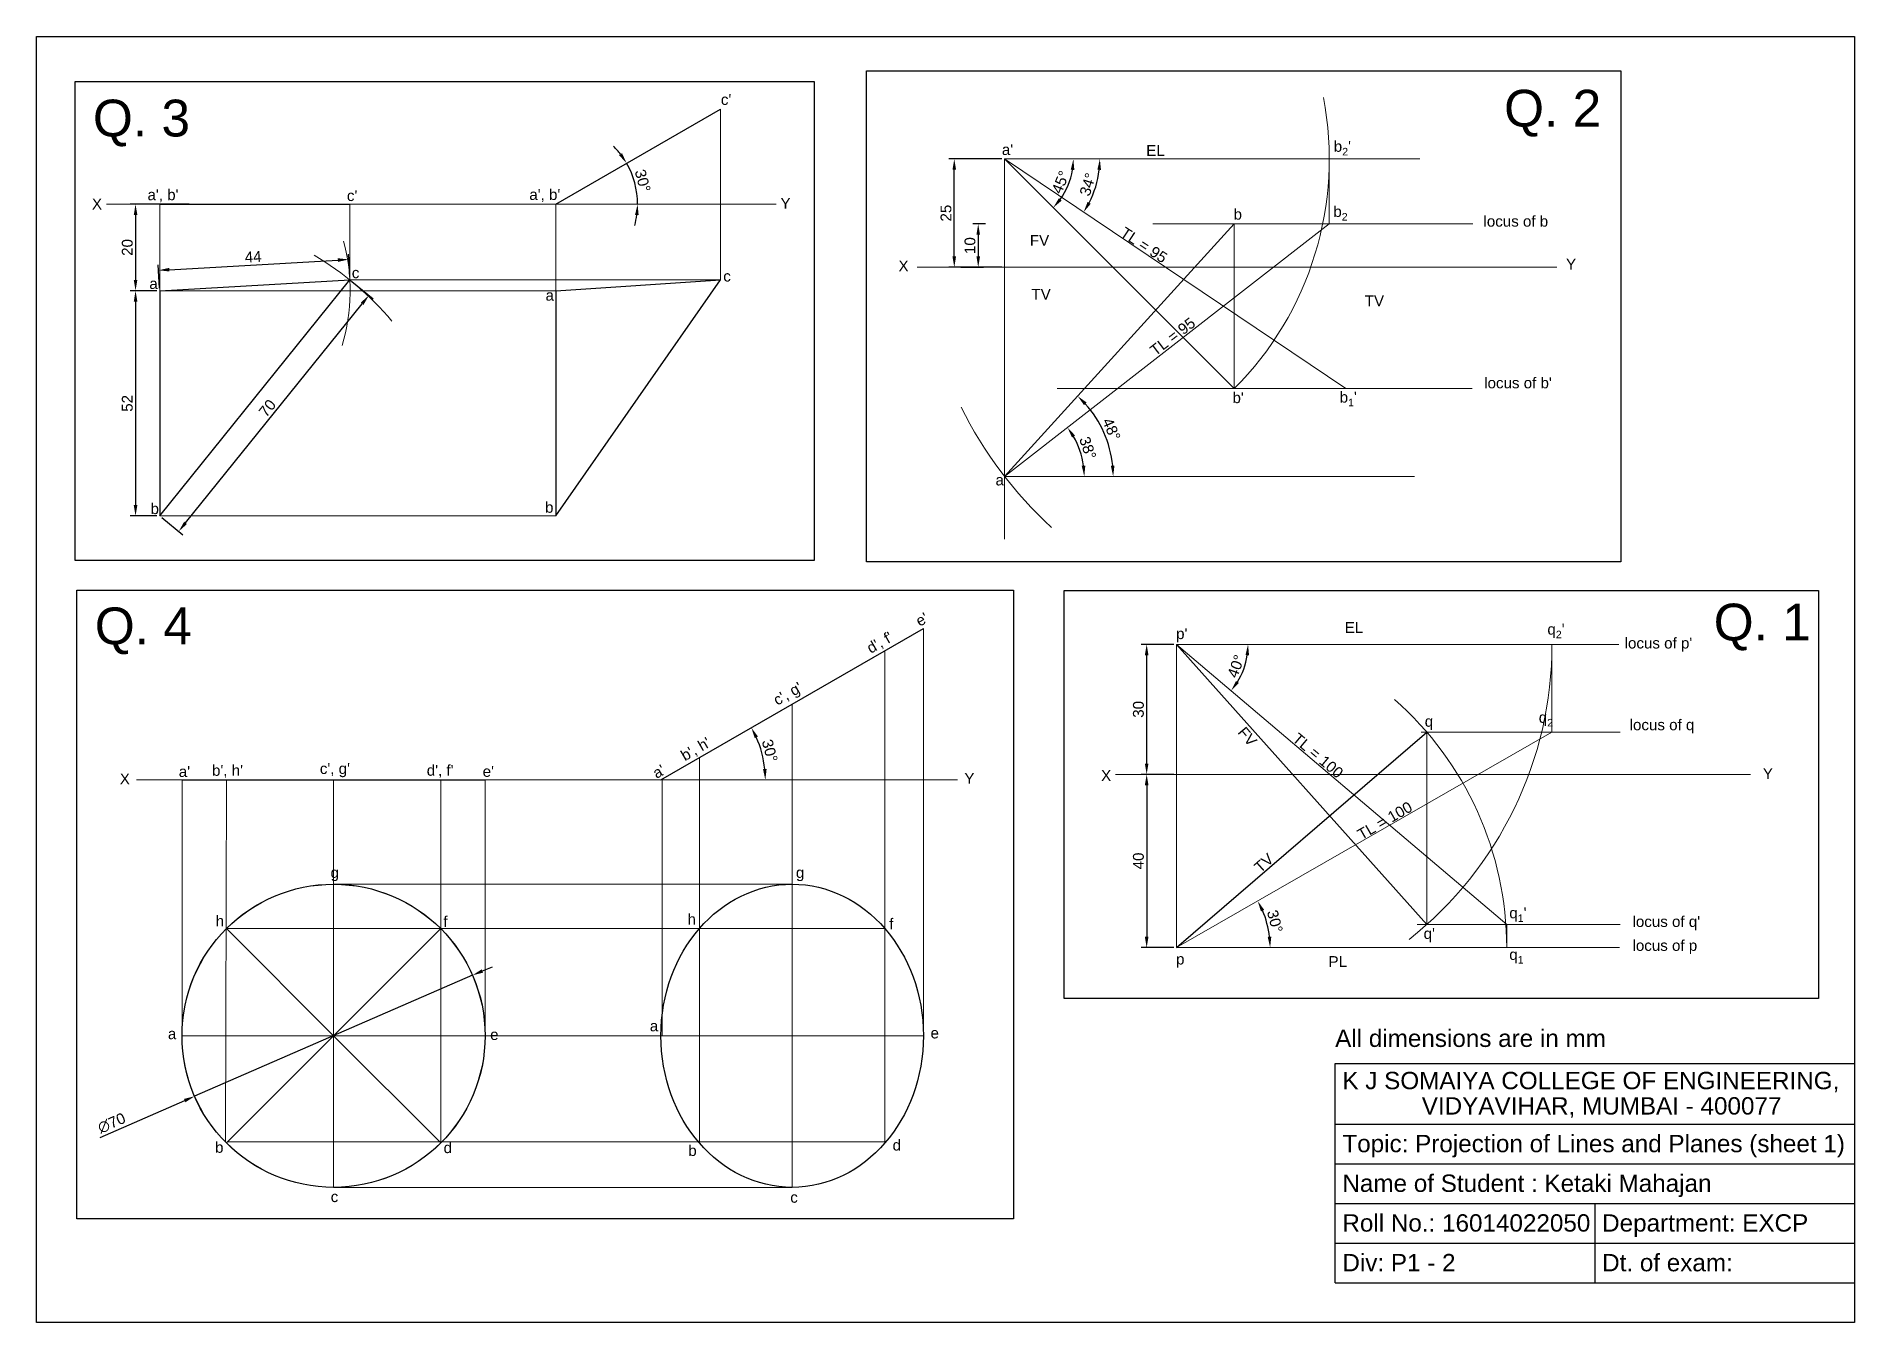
# Model space of a CAD drawing. Header units: millimetres. Extents: x 2670 to 3090, y 1870 to 2167.
import ezdxf

# ---------------------------------------------------------------- set-up
doc = ezdxf.new("R2010")
doc.units = ezdxf.units.MM
doc.styles.get("Standard").update_dxf_attribs({"font": 'arial.ttf'})
doc.dimstyles.new('ISO-25', dxfattribs={"dimtxt": 2.5, "dimasz": 2.5, "dimexe": 1.25, "dimexo": 0.625, "dimtad": 1, "dimtxsty": 'Standard', "dimcen": 2.5, "dimadec": 0, "dimazin": 0, "dimtfac": 1, "dimtmove": 0, "dimatfit": 3, "dimfxl": 1, "dimarcsym": 0})

# ---------------------------------------------------------------- blocks, each defined once
blk = doc.blocks.new('*D78')
at = {"color": 0, "linetype": 'Continuous', "lineweight": -2, "transparency": 16777216}
for p, q in [((2893.2, 2138.88), (2880.96, 2138.88)), ((2882.21, 2116.38), (2882.21, 2136.38)), ((2893.2, 2113.88), (2880.96, 2113.88))]:
    blk.add_line(p, q, dxfattribs=at)
at = {"color": 0, "linetype": 'Continuous', "transparency": 16777216}
for points in [[(2881.79, 2136.38), (2882.62, 2136.38), (2882.21, 2138.88)], [(2881.79, 2116.38), (2882.62, 2116.38), (2882.21, 2113.88)]]:
    blk.add_solid(points, dxfattribs=at)
at = {"layer": 'Defpoints', "color": 0, "linetype": 'Continuous', "transparency": 16777216}
for p in [(2882.21, 2138.88), (2893.83, 2138.88), (2893.83, 2113.88)]:
    blk.add_point(p, dxfattribs=at)
at = {"color": 0, "linetype": 'Continuous', "lineweight": 9, "transparency": 16777216, "insert": (2880.3, 2126.38), "char_height": 2.5, "attachment_point": 5, "rotation": 90}
blk.add_mtext('25', dxfattribs=at)
blk = doc.blocks.new('*D79')
at = {"color": 0, "linetype": 'Continuous', "lineweight": -2, "transparency": 16777216}
for p, q in [((2889.41, 2123.88), (2886.49, 2123.88)), ((2887.74, 2121.38), (2887.74, 2116.38)), ((2883.71, 2113.88), (2888.99, 2113.88))]:
    blk.add_line(p, q, dxfattribs=at)
at = {"color": 0, "linetype": 'Continuous', "transparency": 16777216}
for points in [[(2887.33, 2121.38), (2888.16, 2121.38), (2887.74, 2123.88)], [(2887.33, 2116.38), (2888.16, 2116.38), (2887.74, 2113.88)]]:
    blk.add_solid(points, dxfattribs=at)
at = {"layer": 'Defpoints', "color": 0, "linetype": 'Continuous', "transparency": 16777216}
for p in [(2890.04, 2123.88), (2883.09, 2113.88), (2887.74, 2113.88)]:
    blk.add_point(p, dxfattribs=at)
at = {"color": 0, "linetype": 'Continuous', "lineweight": 9, "transparency": 16777216, "insert": (2885.84, 2118.88), "char_height": 2.5, "attachment_point": 5, "rotation": 90}
blk.add_mtext('10', dxfattribs=at)
blk = doc.blocks.new('*D80')
at = {"color": 0, "linetype": 'Continuous', "lineweight": -2, "transparency": 16777216}
blk.add_arc((2893.83, 2138.88), 15.89, 324.0211, 350.9789, dxfattribs=at)
at = {"color": 0, "linetype": 'Continuous', "transparency": 16777216}
for points in [[(2909.11, 2136.42), (2909.94, 2136.35), (2909.72, 2138.88)], [(2907.01, 2129.27), (2906.37, 2129.81), (2905.07, 2127.64)]]:
    blk.add_solid(points, dxfattribs=at)
at = {"layer": 'Defpoints', "color": 0, "linetype": 'Continuous', "transparency": 16777216}
for p in [(2893.83, 2138.88), (2893.83, 2138.88), (2989.75, 2138.88), (2907.59, 2130.93), (2946.86, 2085.85)]:
    blk.add_point(p, dxfattribs=at)
at = {"color": 0, "linetype": 'Continuous', "lineweight": 9, "transparency": 16777216, "insert": (2906.76, 2133.52), "char_height": 2.5, "attachment_point": 5, "rotation": 67.5}
blk.add_mtext('45°', dxfattribs=at)
blk = doc.blocks.new('*D81')
at = {"color": 0, "linetype": 'Continuous', "lineweight": -2, "transparency": 16777216}
blk.add_arc((2893.83, 2065.57), 18.41, 7.7855, 30.0781, dxfattribs=at)
at = {"color": 0, "linetype": 'Continuous', "transparency": 16777216}
for points in [[(2909.41, 2074.56), (2910.11, 2075.03), (2908.36, 2076.87)], [(2912.48, 2068.09), (2911.65, 2068.03), (2912.24, 2065.57)]]:
    blk.add_solid(points, dxfattribs=at)
at = {"layer": 'Defpoints', "color": 0, "linetype": 'Continuous', "transparency": 16777216}
for p in [(2968.83, 2123.88), (2911.79, 2069.59), (2893.83, 2065.57), (2893.83, 2065.57), (2988.52, 2065.57)]:
    blk.add_point(p, dxfattribs=at)
at = {"color": 0, "linetype": 'Continuous', "lineweight": 9, "transparency": 16777216, "insert": (2913.04, 2072.16), "char_height": 2.5, "attachment_point": 5, "rotation": 288.9318}
blk.add_mtext('38°', dxfattribs=at)
blk = doc.blocks.new('*D82')
at = {"color": 0, "linetype": 'Continuous', "lineweight": -2, "transparency": 16777216}
blk.add_arc((2893.83, 2065.57), 25.09, 5.712, 42.0013, dxfattribs=at)
at = {"color": 0, "linetype": 'Continuous', "transparency": 16777216}
for points in [[(2912.17, 2082.06), (2912.77, 2082.65), (2910.71, 2084.13)], [(2919.21, 2068.09), (2918.37, 2068.05), (2918.91, 2065.57)]]:
    blk.add_solid(points, dxfattribs=at)
at = {"layer": 'Defpoints', "color": 0, "linetype": 'Continuous', "transparency": 16777216}
for p in [(2946.86, 2123.88), (2917.95, 2072.44), (2893.83, 2065.57), (2893.83, 2065.57), (2988.52, 2065.57)]:
    blk.add_point(p, dxfattribs=at)
at = {"color": 0, "linetype": 'Continuous', "lineweight": 9, "transparency": 16777216, "insert": (2918.51, 2076.48), "char_height": 2.5, "attachment_point": 5, "rotation": 293.8566}
blk.add_mtext('48°', dxfattribs=at)
blk = doc.blocks.new('*D83')
at = {"color": 0, "linetype": 'Continuous', "lineweight": -2, "transparency": 16777216}
blk.add_arc((2893.83, 2138.88), 22, 332.5795, 353.4862, dxfattribs=at)
at = {"color": 0, "linetype": 'Continuous', "transparency": 16777216}
for points in [[(2915.27, 2136.41), (2916.1, 2136.36), (2915.83, 2138.88)], [(2913.72, 2128.53), (2913, 2128.96), (2912.08, 2126.6)]]:
    blk.add_solid(points, dxfattribs=at)
at = {"layer": 'Defpoints', "color": 0, "linetype": 'Continuous', "transparency": 16777216}
for p in [(2893.83, 2138.88), (2893.83, 2138.88), (2989.75, 2138.88), (2914.14, 2130.42), (2972.65, 2085.85)]:
    blk.add_point(p, dxfattribs=at)
at = {"color": 0, "linetype": 'Continuous', "transparency": 16777216, "insert": (2913.05, 2133.01), "char_height": 2.5, "attachment_point": 5, "rotation": 73.0328}
blk.add_mtext('34°', dxfattribs=at)
blk = doc.blocks.new('*D99')
at = {"color": 0, "linetype": 'Continuous', "lineweight": -2, "transparency": 16777216}
for p, q in [((2705.47, 2128.45), (2691.84, 2128.45)), ((2693.09, 2125.95), (2693.09, 2110.95)), ((2698.04, 2108.45), (2691.84, 2108.45))]:
    blk.add_line(p, q, dxfattribs=at)
at = {"color": 0, "linetype": 'Continuous', "transparency": 16777216}
for points in [[(2692.68, 2125.95), (2693.51, 2125.95), (2693.09, 2128.45)], [(2692.68, 2110.95), (2693.51, 2110.95), (2693.09, 2108.45)]]:
    blk.add_solid(points, dxfattribs=at)
at = {"layer": 'Defpoints', "color": 0, "linetype": 'Continuous', "transparency": 16777216}
for p in [(2706.1, 2128.45), (2693.09, 2108.45), (2698.66, 2108.45)]:
    blk.add_point(p, dxfattribs=at)
at = {"color": 0, "linetype": 'Continuous', "lineweight": 9, "transparency": 16777216, "insert": (2691.19, 2118.45), "char_height": 2.5, "attachment_point": 5, "rotation": 90}
blk.add_mtext('20', dxfattribs=at)
blk = doc.blocks.new('*D100')
at = {"color": 0, "linetype": 'Continuous', "lineweight": -2, "transparency": 16777216}
for p, q in [((2698.04, 2108.45), (2691.84, 2108.45)), ((2693.09, 2105.95), (2693.09, 2058.95)), ((2698.04, 2056.45), (2691.84, 2056.45))]:
    blk.add_line(p, q, dxfattribs=at)
at = {"color": 0, "linetype": 'Continuous', "transparency": 16777216}
for points in [[(2692.68, 2105.95), (2693.51, 2105.95), (2693.09, 2108.45)], [(2692.68, 2058.95), (2693.51, 2058.95), (2693.09, 2056.45)]]:
    blk.add_solid(points, dxfattribs=at)
at = {"layer": 'Defpoints', "color": 0, "linetype": 'Continuous', "transparency": 16777216}
for p in [(2698.66, 2108.45), (2693.09, 2056.45), (2698.66, 2056.45)]:
    blk.add_point(p, dxfattribs=at)
at = {"color": 0, "linetype": 'Continuous', "lineweight": 9, "transparency": 16777216, "insert": (2691.19, 2082.45), "char_height": 2.5, "attachment_point": 5, "rotation": 90}
blk.add_mtext('52', dxfattribs=at)
blk = doc.blocks.new('*D101')
at = {"color": 0, "linetype": 'Continuous', "lineweight": -2, "transparency": 16777216}
for p, q in [((2743.08, 2110.56), (2747.97, 2106.61)), ((2704.64, 2054.84), (2745.43, 2105.45)), ((2699.15, 2056.06), (2704.04, 2052.11))]:
    blk.add_line(p, q, dxfattribs=at)
at = {"color": 0, "linetype": 'Continuous', "transparency": 16777216}
for points in [[(2745.1, 2105.71), (2745.75, 2105.19), (2747, 2107.4)], [(2704.31, 2055.11), (2704.96, 2054.58), (2703.07, 2052.9)]]:
    blk.add_solid(points, dxfattribs=at)
at = {"layer": 'Defpoints', "color": 0, "linetype": 'Continuous', "transparency": 16777216}
for p in [(2742.59, 2110.95), (2747, 2107.4), (2698.66, 2056.45)]:
    blk.add_point(p, dxfattribs=at)
at = {"color": 0, "linetype": 'Continuous', "lineweight": 9, "transparency": 16777216, "insert": (2723.55, 2081.34), "char_height": 2.5, "attachment_point": 5, "rotation": 51.13}
blk.add_mtext('70', dxfattribs=at)
blk = doc.blocks.new('*D102')
at = {"color": 0, "linetype": 'Continuous', "lineweight": -2, "transparency": 16777216}
for p, q in [((2742.56, 2111.57), (2742.25, 2116.93)), ((2698.63, 2109.07), (2698.32, 2114.43)), ((2700.89, 2113.32), (2739.83, 2115.54))]:
    blk.add_line(p, q, dxfattribs=at)
at = {"color": 0, "linetype": 'Continuous', "transparency": 16777216}
for points in [[(2700.87, 2113.74), (2700.91, 2112.91), (2698.4, 2113.18)], [(2739.8, 2115.96), (2739.85, 2115.12), (2742.32, 2115.68)]]:
    blk.add_solid(points, dxfattribs=at)
at = {"layer": 'Defpoints', "color": 0, "linetype": 'Continuous', "transparency": 16777216}
for p in [(2742.32, 2115.68), (2698.66, 2108.45), (2742.59, 2110.95)]:
    blk.add_point(p, dxfattribs=at)
at = {"color": 0, "linetype": 'Continuous', "lineweight": 9, "transparency": 16777216, "insert": (2720.25, 2116.3), "char_height": 2.5, "attachment_point": 5, "rotation": 3.2572}
blk.add_mtext('44', dxfattribs=at)
blk = doc.blocks.new('*D103')
at = {"color": 0, "linetype": 'Continuous', "lineweight": -2, "transparency": 16777216}
for start, end in [(37.5791, 45.1581), (0, 30), (344.8419, 352.4209)]:
    blk.add_arc((2790.14, 2128.45), 18.91, start, end, dxfattribs=at)
at = {"color": 0, "linetype": 'Continuous', "transparency": 16777216}
for points in [[(2805.47, 2140.21), (2804.78, 2139.75), (2806.52, 2137.9)], [(2808.47, 2125.98), (2809.3, 2125.93), (2809.05, 2128.45)]]:
    blk.add_solid(points, dxfattribs=at)
at = {"layer": 'Defpoints', "color": 0, "linetype": 'Continuous', "transparency": 16777216}
for p in [(2828.18, 2150.41), (2808.76, 2131.73), (2686.37, 2128.45), (2790.14, 2128.45), (2841.05, 2128.45)]:
    blk.add_point(p, dxfattribs=at)
at = {"color": 0, "linetype": 'Continuous', "lineweight": 9, "transparency": 16777216, "insert": (2810.24, 2133.84), "char_height": 2.5, "attachment_point": 5, "rotation": 285}
blk.add_mtext('30°', dxfattribs=at)
blk = doc.blocks.new('*U110')
at = {"linetype": 'Continuous', "lineweight": 9}
blk.add_line((0, 35), (35, 35), dxfattribs=at)
at = {"linetype": 'Continuous', "lineweight": 30}
blk.add_circle((35, 35), 35, dxfattribs=at)
blk = doc.blocks.new('*U112')
at = {"color": 0, "linetype": 'ByBlock', "lineweight": -2, "transparency": 16777216}
for p, rotation in [((419.54, 245.48), 45.00000000000001), ((469.04, 294.98), 135), ((419.54, 344.47), 225), ((370.04, 294.98), 315), ((454.54, 259.98), 90.00000000000001), ((454.54, 329.98), 180), ((384.54, 329.98), 269.9999999999999)]:
    blk.add_blockref('*U110', p, dxfattribs=dict(at, rotation=rotation))
blk.add_blockref('*U110', (384.54, 259.98), dxfattribs=at)
blk = doc.blocks.new('*D113')
at = {"color": 0, "linetype": 'Continuous', "lineweight": -2, "transparency": 16777216}
blk.add_arc((2814.45, 1995.5), 24.13, 5.9393, 24.0607, dxfattribs=at)
at = {"color": 0, "linetype": 'Continuous', "transparency": 16777216}
for points in [[(2836.11, 2005.15), (2836.85, 2005.53), (2835.34, 2007.57)], [(2838.86, 1998.02), (2838.03, 1997.98), (2838.57, 1995.5)]]:
    blk.add_solid(points, dxfattribs=at)
at = {"layer": 'Defpoints', "color": 0, "linetype": 'Continuous', "transparency": 16777216}
for p in [(2875.07, 2030.5), (2838.21, 1999.69), (2693.35, 1995.5), (2814.45, 1995.5), (2882.93, 1995.5)]:
    blk.add_point(p, dxfattribs=at)
at = {"color": 0, "linetype": 'Continuous', "lineweight": 9, "transparency": 16777216, "insert": (2839.59, 2002.24), "char_height": 2.5, "attachment_point": 5, "rotation": 285}
blk.add_mtext('30°', dxfattribs=at)
blk = doc.blocks.new('*D114')
at = {"color": 0, "linetype": 'Continuous', "lineweight": -2, "transparency": 16777216}
for p, q in [((2770.92, 1950.39), (2706.74, 1922.45)), ((2773.22, 1951.39), (2775.51, 1952.38)), ((2684.9, 1912.95), (2704.45, 1921.46))]:
    blk.add_line(p, q, dxfattribs=at)
at = {"color": 0, "linetype": 'Continuous', "transparency": 16777216}
for points in [[(2773.05, 1951.77), (2773.38, 1951), (2770.92, 1950.39)], [(2704.28, 1921.84), (2704.61, 1921.08), (2706.74, 1922.45)]]:
    blk.add_solid(points, dxfattribs=at)
at = {"layer": 'Defpoints', "color": 0, "linetype": 'Continuous', "transparency": 16777216}
for p in [(2770.92, 1950.39), (2706.74, 1922.45)]:
    blk.add_point(p, dxfattribs=at)
at = {"color": 0, "linetype": 'Continuous', "lineweight": 9, "transparency": 16777216, "insert": (2687.57, 1916.26), "char_height": 2.5, "attachment_point": 5, "rotation": 23.5192}
blk.add_mtext('∅70', dxfattribs=at)
blk = doc.blocks.new('*D129')
at = {"color": 0, "lineweight": -2, "transparency": 16777216}
for p, q in [((2932.91, 1996.79), (2925.4, 1996.79)), ((2926.65, 1994.29), (2926.65, 1959.29)), ((2932.91, 1956.79), (2925.4, 1956.79))]:
    blk.add_line(p, q, dxfattribs=at)
at = {"color": 0, "transparency": 16777216}
for points in [[(2926.23, 1994.29), (2927.07, 1994.29), (2926.65, 1996.79)], [(2926.23, 1959.29), (2927.07, 1959.29), (2926.65, 1956.79)]]:
    blk.add_solid(points, dxfattribs=at)
at = {"layer": 'Defpoints', "color": 0, "transparency": 16777216}
for p in [(2933.54, 1996.79), (2926.65, 1956.79), (2933.54, 1956.79)]:
    blk.add_point(p, dxfattribs=at)
at = {"color": 0, "lineweight": 9, "transparency": 16777216, "insert": (2924.75, 1976.79), "char_height": 2.5, "attachment_point": 5, "rotation": 90}
blk.add_mtext('40', dxfattribs=at)
blk = doc.blocks.new('*D130')
at = {"color": 0, "lineweight": -2, "transparency": 16777216}
for p, q in [((2932.91, 2026.79), (2925.4, 2026.79)), ((2926.65, 1999.29), (2926.65, 2024.29)), ((2932.91, 1996.79), (2925.4, 1996.79))]:
    blk.add_line(p, q, dxfattribs=at)
at = {"color": 0, "transparency": 16777216}
for points in [[(2926.23, 2024.29), (2927.07, 2024.29), (2926.65, 2026.79)], [(2926.23, 1999.29), (2927.07, 1999.29), (2926.65, 1996.79)]]:
    blk.add_solid(points, dxfattribs=at)
at = {"layer": 'Defpoints', "color": 0, "transparency": 16777216}
for p in [(2926.65, 2026.79), (2933.54, 2026.79), (2933.54, 1996.79)]:
    blk.add_point(p, dxfattribs=at)
at = {"color": 0, "lineweight": 9, "transparency": 16777216, "insert": (2924.75, 2011.79), "char_height": 2.5, "attachment_point": 5, "rotation": 90}
blk.add_mtext('30', dxfattribs=at)
blk = doc.blocks.new('*D131')
at = {"color": 0, "lineweight": -2, "transparency": 16777216}
blk.add_arc((2933.54, 2026.79), 16.54, 328.3814, 351.3304, dxfattribs=at)
at = {"color": 0, "transparency": 16777216}
for points in [[(2949.47, 2024.33), (2950.3, 2024.26), (2950.07, 2026.79)], [(2947.96, 2017.87), (2947.28, 2018.36), (2946.15, 2016.09)]]:
    blk.add_solid(points, dxfattribs=at)
at = {"layer": 'Defpoints', "color": 0, "transparency": 16777216}
for p in [(2933.54, 2026.79), (2933.54, 2026.79), (3035.72, 2026.79), (2948.29, 2019.32), (3009.82, 1962.12)]:
    blk.add_point(p, dxfattribs=at)
at = {"color": 0, "lineweight": 9, "transparency": 16777216, "insert": (2947.28, 2021.75), "char_height": 2.5, "attachment_point": 5, "rotation": 69.8559}
blk.add_mtext('40°', dxfattribs=at)
blk = doc.blocks.new('*D132')
at = {"color": 0, "lineweight": -2, "transparency": 16777216}
blk.add_arc((2933.54, 1956.79), 21.63, 6.6259, 23.2205, dxfattribs=at)
at = {"color": 0, "transparency": 16777216}
for points in [[(2953.04, 1965.13), (2953.79, 1965.5), (2952.3, 1967.55)], [(2955.44, 1959.31), (2954.61, 1959.26), (2955.17, 1956.79)]]:
    blk.add_solid(points, dxfattribs=at)
at = {"layer": 'Defpoints', "color": 0, "transparency": 16777216}
for p in [(3020.27, 2006.56), (2954.84, 1960.53), (2933.54, 1956.79), (2933.54, 1956.79), (3035.89, 1956.79)]:
    blk.add_point(p, dxfattribs=at)
at = {"color": 0, "lineweight": 9, "transparency": 16777216, "insert": (2956.27, 1962.85), "char_height": 2.5, "attachment_point": 5, "rotation": 284.9232}
blk.add_mtext('30°', dxfattribs=at)

msp = doc.modelspace()

# ---------------------------------------------------------------- linework, layer by layer
for p, q in [((2670.181, 2167.189), (3090.181, 2167.189)), ((2670.181, 1870.189), (2670.181, 2167.189)), ((3090.181, 2167.189), (3090.181, 1870.189)), ((2970.181, 1930.013), (3090.181, 1930.013)), ((2970.181, 1879.356), (2970.181, 1930.013)), ((3090.181, 1925.189), (3090.181, 1870.189)), ((2970.181, 1916.023), (3090.181, 1916.023)), ((2970.181, 1906.856), (3090.181, 1906.856)), ((2970.181, 1897.689), (3090.181, 1897.689)), ((3030.181, 1897.689), (3030.181, 1879.356)), ((2970.181, 1888.523), (3090.181, 1888.523)), ((2970.181, 1879.356), (3090.181, 1879.356)), ((3090.181, 1870.189), (2670.181, 1870.189)), ((3090.181, 1870.189), (2970.181, 1870.189))]:
    msp.add_line(p, q)
at = {"linetype": 'Continuous', "lineweight": 30}
for p, q in [((2790.138, 2128.448), (2828.182, 2150.413)), ((2893.827, 2138.878), (2946.86, 2085.845)), ((2698.665, 2128.448), (2742.594, 2128.448)), ((2893.827, 2065.569), (2946.86, 2123.878)), ((2698.665, 2108.448), (2742.594, 2110.948)), ((2698.665, 2056.448), (2742.594, 2110.948)), ((2698.665, 2108.448), (2698.665, 2056.839)), ((2790.138, 2108.448), (2828.182, 2110.948)), ((2790.138, 2056.448), (2828.182, 2110.948)), ((2790.138, 2108.448), (2790.138, 2056.448)), ((2814.447, 1995.502), (2875.068, 2030.502)), ((2703.832, 1995.502), (2773.832, 1995.502))]:
    msp.add_line(p, q, dxfattribs=at)
at = {"linetype": 'Continuous', "lineweight": 9}
for p, q in [((2828.182, 2150.413), (2828.182, 2110.948)), ((2893.827, 2113.878), (2893.827, 2138.878)), ((2893.827, 2138.878), (2989.748, 2138.878)), ((2893.827, 2138.878), (2972.646, 2085.845)), ((2968.827, 2138.878), (2968.827, 2123.878)), ((2686.365, 2128.448), (2841.046, 2128.448)), ((2698.665, 2128.448), (2698.665, 2108.448)), ((2742.594, 2110.948), (2742.594, 2128.448)), ((2790.138, 2128.448), (2790.138, 2056.448)), ((2893.827, 2065.569), (2968.827, 2123.878)), ((2928.069, 2123.878), (3001.995, 2123.878)), ((2946.86, 2113.878), (2946.86, 2123.878)), ((2873.601, 2113.878), (3021.415, 2113.878)), ((2893.827, 2113.878), (2893.827, 2051.108)), ((2946.86, 2085.845), (2946.86, 2113.878)), ((2698.665, 2108.448), (2698.665, 2056.448)), ((2698.665, 2108.448), (2790.138, 2108.448)), ((2742.594, 2110.948), (2828.182, 2110.948)), ((2946.86, 2085.845), (2905.957, 2085.845)), ((2905.957, 2085.845), (3001.82, 2085.845)), ((2893.827, 2065.569), (2988.523, 2065.569)), ((2698.665, 2056.448), (2790.138, 2056.448)), ((2875.068, 2030.502), (2875.068, 1936.422)), ((2866.19, 2025.377), (2866.19, 1911.91)), ((2844.757, 2013.002), (2844.757, 1901.422)), ((2823.324, 2000.628), (2823.324, 1911.91)), ((2693.349, 1995.502), (2882.933, 1995.502)), ((2703.832, 1936.422), (2703.832, 1995.502)), ((2713.848, 1911.91), (2714.083, 1995.502)), ((2738.832, 1971.422), (2738.832, 1995.502)), ((2763.58, 1911.673), (2763.58, 1995.502)), ((2773.832, 1936.422), (2773.832, 1995.502)), ((2814.756, 1995.681), (2814.756, 1936.422)), ((2738.832, 1971.422), (2844.757, 1971.422)), ((2714.083, 1961.171), (2866.19, 1961.171)), ((2703.832, 1936.422), (2875.068, 1936.422)), ((2714.32, 1911.91), (2866.19, 1911.91)), ((2738.832, 1901.422), (2844.757, 1901.422))]:
    msp.add_line(p, q, dxfattribs=at)
at = {"lineweight": 9}
for p, q in [((2933.535, 1996.788), (2933.535, 2026.788)), ((2933.535, 2026.788), (3009.815, 1962.125)), ((2933.535, 2026.788), (3035.721, 2026.788)), ((3020.272, 2006.556), (3020.272, 2026.788)), ((2933.535, 1956.788), (3020.272, 2006.556)), ((2990.026, 2006.556), (3036.052, 2006.556)), ((2991.344, 2006.556), (2991.344, 1962.125)), ((2919.432, 1996.788), (3066.158, 1996.788)), ((2933.535, 1996.788), (2933.535, 1956.788)), ((2989.13, 1962.125), (3036.055, 1962.125)), ((3009.815, 1962.125), (3009.815, 1956.788)), ((2933.535, 1956.788), (3035.89, 1956.788))]:
    msp.add_line(p, q, dxfattribs=at)
at = {"lineweight": 30}
for p, q in [((2933.535, 2026.788), (2991.344, 1962.125)), ((2933.535, 1956.788), (2991.344, 2006.556))]:
    msp.add_line(p, q, dxfattribs=at)
for points in [[(2861.96, 2159.213), (3036.18, 2159.213), (3036.18, 2045.85), (2861.96, 2045.85)], [(2679.144, 2156.786), (2849.847, 2156.786), (2849.847, 2046.185), (2679.144, 2046.185)], [(2679.541, 2039.336), (2895.881, 2039.336), (2895.881, 1894.179), (2679.541, 1894.179)], [(2907.623, 2039.218), (3081.843, 2039.218), (3081.843, 1945.021), (2907.623, 1945.021)]]:
    msp.add_lwpolyline(points, close=True)
at = {"linetype": 'Continuous', "lineweight": 9}
for centre, radius, start, end in [((2893.827, 2138.878), 75, 315, 10.88498), ((2698.665, 2108.448), 44, 343.28649, 15.1239), ((2698.665, 2056.448), 70, 39.97452, 59.3872), ((2968.827, 2123.878), 95, 206.44771, 227.51033)]:
    msp.add_arc(centre, radius, start, end, dxfattribs=at)
at = {"lineweight": 9}
for centre, radius, start, end in [((2933.535, 2026.788), 86.736, 308.26657, 0), ((2933.535, 1956.788), 76.28, 0, 48.65633)]:
    msp.add_arc(centre, radius, start, end, dxfattribs=at)
at = {"linetype": 'Continuous', "lineweight": 30}
msp.add_ellipse((2844.757, 1936.422), major_axis=(0, 35), ratio=0.8660254, dxfattribs=at)

# ---------------------------------------------------------------- block references
at = {"linetype": 'Continuous', "lineweight": 9}
msp.add_blockref('*U112', (2319.292, 1641.445), dxfattribs=at)

# ---------------------------------------------------------------- texts
for s, p in [('All dimensions are in mm', (2970.189, 1933.845)), ('K J SOMAIYA COLLEGE OF ENGINEERING, ', (2971.859, 1924.087)), ('VIDYAVIHAR, MUMBAI - 400077', (2990.195, 1918.235)), ('Topic: Projection of Lines and Planes (sheet 1)', (2971.859, 1909.539)), ('Name of Student : Ketaki Mahajan', (2971.859, 1900.372)), ('Roll No.: 16014022050', (2971.859, 1891.205)), ('Department: EXCP ', (3031.859, 1891.205)), ('Div: P1 - 2', (2971.859, 1882.039)), ('Dt. of exam:', (3031.859, 1882.039))]:
    msp.add_text(s, height=4.00791).set_placement(p)
at = {"char_height": 8.5, "attachment_point": 1}
for s, insert in [('\\pxt3;Q. 2', (3009.208, 2154.85)), ('\\pxt3;Q. 3', (2683.242, 2152.577)), ('\\pxt3;Q. 4', (2683.677, 2035.318)), ('\\pxt3;Q. 1', (3057.626, 2036.199))]:
    msp.add_mtext_dynamic_manual_height_columns(s, width=31.49016, gutter_width=42.5, heights=[0], dxfattribs=dict(at, insert=insert))
at = {"linetype": 'Continuous', "lineweight": 9, "char_height": 2.5, "attachment_point": 1}
for s, width, insert in [("c'", 7.80546, (2828.295, 2153.861)), ("a'", 9.92608, (2893.203, 2142.295)), ('X', 13.75367, (2683.022, 2129.713)), ("a', b'", 8.70947, (2695.851, 2131.864)), ("c'", 6.55657, (2741.914, 2131.668)), ("a', b'", 8.70947, (2784.046, 2131.919)), ('Y', 8.37565, (2842.064, 2129.892)), ('c', 6.54141, (2743.038, 2113.849)), ('X', 10.80067, (2869.325, 2115.43)), ('a', 15.06652, (2696.269, 2111.362)), ('c', 1.64701, (2828.851, 2113.078)), ('a', 3.16392, (2787.794, 2108.662)), ('TV', 27.66246, (2977.02, 2107.382)), ("b'", 13.39974, (2946.475, 2085.011)), ("\\A1;b{\\H0.7x;\\S^ 1;}'", 13.39974, (2971.232, 2085.136)), ('a', 5.74966, (2891.729, 2066.006)), ('b', 10.51489, (2696.554, 2059.38)), ('b', 7.6185, (2787.685, 2059.696)), ("c', g'", 8.16231, (2735.658, 1999.376)), ("a'", 6.51533, (2703.075, 1998.686)), ("b', h'", 9.9066, (2710.755, 1998.949)), ("d', f'", 9.44679, (2760.36, 1998.97)), ("e'", 3.53258, (2773.271, 1998.719)), ('g', 12.14971, (2738.142, 1975.375)), ('g', 12.14971, (2845.633, 1975.375)), ('h', 12.14971, (2711.61, 1964.172)), ('f', 12.14971, (2764.192, 1964.049)), ('h', 12.14971, (2820.579, 1964.586)), ('f', 12.14971, (2867.171, 1963.536)), ('a', 12.14971, (2700.56, 1938.138)), ('e', 12.14971, (2774.997, 1937.953)), ('a', 12.14971, (2811.877, 1939.948)), ('e', 12.14971, (2876.731, 1938.315)), ('b', 12.14971, (2711.461, 1911.91)), ('d', 12.14971, (2764.26, 1911.825)), ('b', 12.14971, (2820.762, 1911.168)), ('d', 12.14971, (2867.963, 1912.426)), ('c', 12.14971, (2738.174, 1900.519)), ('c', 12.14971, (2844.326, 1900.374))]:
    msp.add_mtext_dynamic_manual_height_columns(s, width=width, gutter_width=12.5, heights=[0], dxfattribs=dict(at, insert=insert))
at = {"linetype": 'Continuous', "char_height": 2.5, "attachment_point": 1}
for s, width, insert in [('EL', 15.67058, (2926.554, 2142.083)), ("\\A1;b{\\H0.7x;\\S^ 2;}'", 13.39974, (2969.868, 2143.042)), ('b', 13.39974, (2946.718, 2127.367)), ('\\A1;b{\\H0.7x;\\S^ 2;}', 13.39974, (2969.77, 2128.005)), ('locus of b', 30.94493, (3004.444, 2125.758)), ('FV', 4.2719, (2899.666, 2121.328)), ('Y', 7.71977, (3023.518, 2115.85)), ('TV', 7.24366, (2900.037, 2108.894)), ("locus of b'", 30.94493, (3004.619, 2088.429)), ('EL', 14.02781, (2972.406, 2031.946)), ('PL', 20.88302, (2968.652, 1954.812))]:
    msp.add_mtext_dynamic_manual_height_columns(s, width=width, gutter_width=12.5, heights=[0], dxfattribs=dict(at, insert=insert))
for s, width, insert, rotation in [('TL = 95', 37.67932, (2921.717, 2123.327), 326.82176), ('TL = 95', 37.67932, (2927.139, 2095.277), 37.16471), ('TL = 100', 27.54699, (2961.724, 2006.564), 319.83369), ('TL = 100', 27.54699, (2975.018, 1983.731), 30)]:
    msp.add_mtext_dynamic_manual_height_columns(s, width=width, gutter_width=12.5, heights=[0], dxfattribs=dict(at, insert=insert, rotation=rotation))
at = {"linetype": 'Continuous', "lineweight": 9, "char_height": 2.5, "attachment_point": 1, "rotation": 30}
for s, width, insert in [("e'", 3.53258, (2872.975, 2033.008)), ("d', f'", 9.44679, (2861.668, 2026.769)), ("c', g'", 8.16231, (2840.072, 2014.771)), ("b', h'", 9.9066, (2818.719, 2001.949)), ("a'", 6.51533, (2812.2, 1997.881))]:
    msp.add_mtext_dynamic_manual_height_columns(s, width=width, gutter_width=12.5, heights=[0], dxfattribs=dict(at, insert=insert))
at = {"lineweight": 9, "char_height": 2.5, "attachment_point": 1}
for s, width, insert in [("p'", 17.17328, (2933.451, 2030.526)), ("\\A1;q{\\H0.7x;\\S^ 2;}'", 10.32755, (3019.217, 2031.554)), ("locus of p'", 22.2819, (3037.054, 2028.351)), ('q', 9.52107, (2990.886, 2010.285)), ('\\A1;q{\\H0.7x;\\S^ 2;}', 9.80462, (3017.218, 2011.188)), ('locus of q', 34.22467, (3038.212, 2009.478)), ('X', 34.97705, (2916.124, 1997.768)), ('Y', 24.50952, (3068.98, 1998.21)), ("\\A1;q{\\H0.7x;\\S^ 1;}'", 10.32755, (3010.422, 1966.049)), ("locus of q'", 20.37496, (3038.874, 1964.052)), ("q'", 9.40261, (2990.626, 1961.284)), ('locus of p', 23.60669, (3038.874, 1958.531)), ('p', 21.87176, (2933.439, 1955.384)), ('\\A1;q{\\H0.7x;\\S^ 1;}', 10.32755, (3010.416, 1956.438))]:
    msp.add_mtext_dynamic_manual_height_columns(s, width=width, gutter_width=12.5, heights=[0], dxfattribs=dict(at, insert=insert))
for s, width, insert, rotation in [('FV', 10.97699, (2949.454, 2008.035), 310.03974), ('TV', 10.68032, (2951.221, 1975.767), 41.79651)]:
    msp.add_mtext_dynamic_manual_height_columns(s, width=width, gutter_width=12.5, heights=[0], dxfattribs=dict(at, insert=insert, rotation=rotation))
at = {"linetype": 'Continuous', "lineweight": 30, "char_height": 2.5, "attachment_point": 1}
for s, width, insert in [('X', 12.3287, (2689.456, 1996.984)), ('Y', 11.52449, (2884.541, 1997.101))]:
    msp.add_mtext_dynamic_manual_height_columns(s, width=width, gutter_width=12.5, heights=[0], dxfattribs=dict(at, insert=insert))

# ---------------------------------------------------------------- dimensions: what is measured, and where the dimension line sits
at = {"linetype": 'Continuous', "lineweight": 9}
for base, line1, line2, picture, middle in [((2808.764, 2131.732), ((2686.365, 2128.448), (2841.046, 2128.448)), ((2790.138, 2128.448), (2828.182, 2150.413)), '*D103', (2810.244, 2133.836)), ((2907.592, 2130.931), ((2893.827, 2138.878), (2946.86, 2085.845)), ((2893.827, 2138.878), (2989.748, 2138.878)), '*D80', (2906.759, 2133.522)), ((2911.794, 2069.592), ((2893.827, 2065.569), (2988.523, 2065.569)), ((2893.827, 2065.569), (2968.827, 2123.878)), '*D81', (2913.042, 2072.16)), ((2917.954, 2072.444), ((2893.827, 2065.569), (2988.523, 2065.569)), ((2893.827, 2065.569), (2946.86, 2123.878)), '*D82', (2918.51, 2076.485)), ((2838.208, 1999.692), ((2693.349, 1995.502), (2882.933, 1995.502)), ((2814.447, 1995.502), (2875.068, 2030.502)), '*D113', (2839.59, 2002.239))]:
    dim = msp.add_angular_dim_2l(base=base, line1=line1, line2=line2, dimstyle='ISO-25', dxfattribs=at)
    dim.commit()
    dim.dimension.update_dxf_attribs({"geometry": picture, "text_midpoint": middle})
for base, p1, p2, picture, middle in [((2882.206, 2138.878), (2893.827, 2113.878), (2893.827, 2138.878), '*D78', (2880.305, 2126.378)), ((2693.095, 2108.448), (2706.096, 2128.448), (2698.665, 2108.448), '*D99', (2691.193, 2118.448)), ((2887.743, 2113.878), (2890.037, 2123.878), (2883.088, 2113.878), '*D79', (2885.842, 2118.878)), ((2693.095, 2056.448), (2698.665, 2108.448), (2698.665, 2056.448), '*D100', (2691.193, 2082.448))]:
    dim = msp.add_linear_dim(base=base, p1=p1, p2=p2, angle=90, dimstyle='ISO-25', dxfattribs=at)
    dim.commit()
    dim.dimension.update_dxf_attribs({"geometry": picture, "text_midpoint": middle})
at = {"linetype": 'Continuous'}
dim = msp.add_angular_dim_2l(base=(2914.136, 2130.415), line1=((2893.827, 2138.878), (2972.646, 2085.845)), line2=((2893.827, 2138.878), (2989.748, 2138.878)), dimstyle='ISO-25', dxfattribs=at)
dim.commit()
dim.dimension.update_dxf_attribs({"geometry": '*D83', "text_midpoint": (2913.052, 2133.013)})
at = {"linetype": 'Continuous', "lineweight": 9}
for p1, distance, picture, middle in [((2698.665, 2108.448), 4.742, '*D102', (2720.253, 2116.304)), ((2698.665, 2056.448), -5.657, '*D101', (2723.553, 2081.342))]:
    dim = msp.add_aligned_dim(p1=p1, p2=(2742.594, 2110.948), distance=distance, dimstyle='ISO-25', dxfattribs=at)
    dim.commit()
    dim.dimension.update_dxf_attribs({"geometry": picture, "text_midpoint": middle})
at = {"lineweight": 9}
for base, p2, picture, middle in [((2926.65, 2026.788), (2933.535, 2026.788), '*D130', (2924.748, 2011.788)), ((2926.65, 1956.788), (2933.535, 1956.788), '*D129', (2924.749, 1976.788))]:
    dim = msp.add_linear_dim(base=base, p1=(2933.535, 1996.788), p2=p2, angle=90, dimstyle='ISO-25', dxfattribs=at)
    dim.commit()
    dim.dimension.update_dxf_attribs({"geometry": picture, "text_midpoint": middle})
for base, line1, line2, picture, middle in [((2948.289, 2019.316), ((2933.535, 2026.788), (3009.815, 1962.125)), ((2933.535, 2026.788), (3035.721, 2026.788)), '*D131', (2947.276, 2021.748)), ((2954.84, 1960.525), ((2933.535, 1956.788), (3035.89, 1956.788)), ((2933.535, 1956.788), (3020.272, 2006.556)), '*D132', (2956.274, 1962.848))]:
    dim = msp.add_angular_dim_2l(base=base, line1=line1, line2=line2, dimstyle='ISO-25', dxfattribs=at)
    dim.commit()
    dim.dimension.update_dxf_attribs({"geometry": picture, "text_midpoint": middle})
at = {"linetype": 'Continuous', "lineweight": 9}
dim = msp.add_diameter_dim_2p(p1=(2770.924, 1950.389), p2=(2706.739, 1922.455), dimstyle='ISO-25', dxfattribs=at)
dim.commit()
dim.dimension.update_dxf_attribs({"geometry": '*D114', "text_midpoint": (2688.355, 1914.454), "dimtype": 163})

doc.saveas('drawing.dxf')
